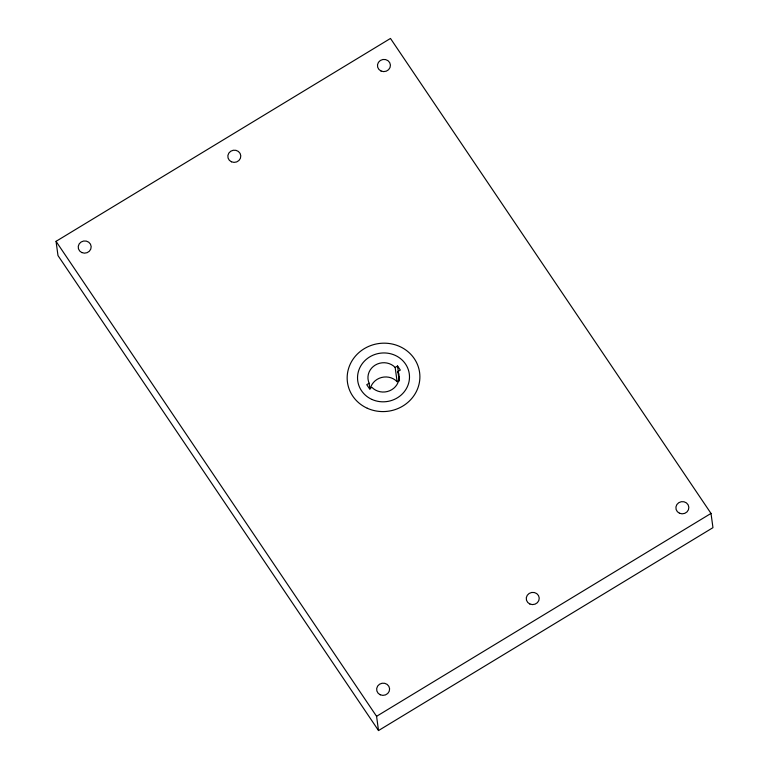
<?xml version="1.0" encoding="UTF-8"?>
<svg xmlns="http://www.w3.org/2000/svg" width="769" height="769" viewBox="0 0 769 769"><rect width="100%" height="100%" fill="white"/><g stroke="black" fill="none" stroke-linecap="round" stroke-linejoin="round"><path stroke-width="1.15" d="M56.041 241.341L390.479 38.45L711.008 513.423L712.959 527.659L378.521 730.55L57.992 255.577L56.041 241.341L376.57 716.314L378.521 730.55M369.13 383.231L366.746 384.683L369.505 388.778L371.888 387.326A15.601 14.649 -7.8 0 0 391.815 389.662A15.601 14.649 -7.8 0 0 397.919 371.533L400.313 370.081L397.544 365.986L395.16 367.438A15.601 14.649 -7.8 0 0 375.234 365.102A15.601 14.649 -7.8 0 0 369.13 383.231L369.937 389.162M370.254 388.71A15.601 14.649 -7.8 0 1 381.53 377.492A15.601 14.649 -7.8 0 1 397.112 381.674L399.496 380.222L399.005 376.666M376.57 716.314L711.008 513.423M397.544 365.986L398.678 374.292M397.919 371.533L399.226 381.02M395.16 367.438L397.112 381.674M367.294 408.252A36.412 34.172 -7.8 0 0 419.826 374.714A36.412 34.172 -7.8 0 0 363.458 349.174A36.412 34.172 -7.8 0 0 367.294 408.252M371.927 399.438A26.011 24.406 -7.8 0 0 409.454 375.474A26.011 24.406 -7.8 0 0 369.187 357.229A26.011 24.406 -7.8 0 0 371.927 399.438M679.46 513.231A6.498 6.104 -7.8 0 0 688.841 507.242A6.498 6.104 -7.8 0 0 678.767 502.686A6.498 6.104 -7.8 0 0 679.46 513.231M380.222 694.772A6.498 6.104 -7.8 0 0 389.604 688.784A6.498 6.104 -7.8 0 0 379.54 684.218A6.498 6.104 -7.8 0 0 380.222 694.772M381.03 71.017A6.498 6.104 -7.8 0 0 390.412 65.029A6.498 6.104 -7.8 0 0 380.347 60.472A6.498 6.104 -7.8 0 0 381.03 71.017M81.793 252.559A6.498 6.104 -7.8 0 0 91.175 246.57A6.498 6.104 -7.8 0 0 81.11 242.004A6.498 6.104 -7.8 0 0 81.793 252.559M231.411 161.788A6.498 6.104 -7.8 0 0 240.793 155.799A6.498 6.104 -7.8 0 0 230.729 151.233A6.498 6.104 -7.8 0 0 231.411 161.788M529.841 604.001A6.498 6.104 -7.8 0 0 539.223 598.013A6.498 6.104 -7.8 0 0 529.149 593.447A6.498 6.104 -7.8 0 0 529.841 604.001"/></g></svg>
